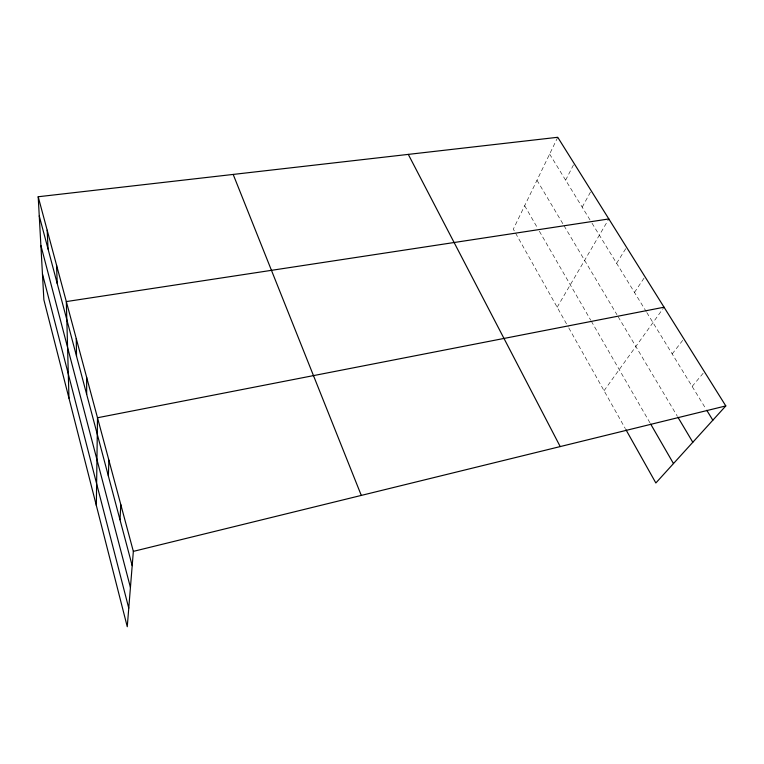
<?xml version="1.0" encoding="UTF-8"?>
<svg xmlns="http://www.w3.org/2000/svg" width="764" height="764" viewBox="0 0 764 764"><rect width="100%" height="100%" fill="white"/><g stroke="black" fill="none" stroke-linecap="round" stroke-linejoin="round"><path stroke-width="0.57" stroke-dasharray="3.82 2.86" d="M557.749 137.281L513.332 229.152L515.022 232.18M565.627 180.17L574.175 163.553M582.197 207.178L591.202 190.761M557.166 307.233L608.841 218.953M616.605 263.284L626.585 247.316M634.473 292.421L644.978 276.721M604.047 390.71L664.05 307.214M672.196 353.933L683.856 338.872M692.136 386.441L704.418 371.753M549.622 154.07L591.393 222.171M592.005 223.164L646.201 311.54M646.812 312.552L705.535 408.291M536.977 180.228L563.498 224.817M564.08 225.81L616.959 314.711M618.171 316.764L677.296 416.189M524.658 205.717L537.608 228.159M539.374 231.225L590.725 320.192M591.307 321.205L650.088 423.046M515.595 233.192L568.215 326.916M568.798 327.947L625.334 428.623"/><path stroke-width="1.15" d="M96.34 505.481L97.496 417.755L664.05 307.214M108.373 476.039L108.88 460.167M120.005 519.787L120.817 504.66M38.2 196.749L133.347 551.379L127.263 626.719L43.873 299.803L38.2 196.749L557.749 137.281L725.8 405.923L655.856 482.982L625.907 429.645M133.347 551.379L725.8 405.923M608.841 218.953L66.325 301.579L68.97 398.178M706.748 410.268L712.841 420.2M677.897 417.192L692.814 442.27M650.67 424.058L673.476 463.567M408.291 154.385L560.213 446.577M233.182 174.431L361.296 495.416M39.251 215.906L132.191 565.675M40.884 245.454L130.434 587.459M42.45 273.913L128.763 608.154M47.177 230.193L48.056 249.035M56.536 265.098L57.243 283.578M76.257 338.576L76.534 356.196M86.638 377.263L86.676 394.367"/></g></svg>
